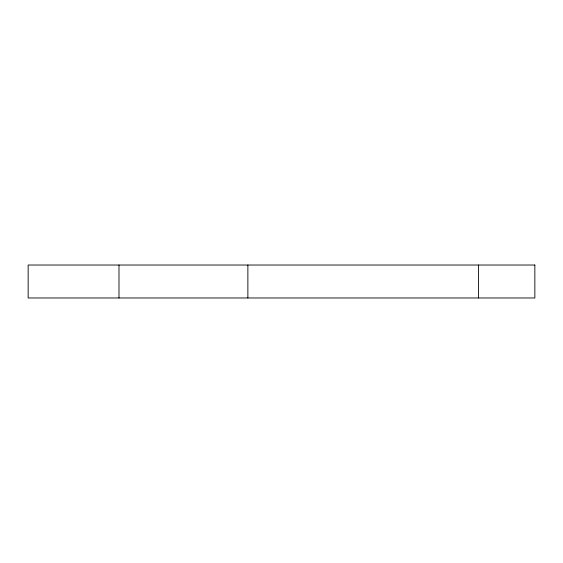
<?xml version="1.0" encoding="UTF-8"?>
<svg xmlns="http://www.w3.org/2000/svg" width="563" height="563" viewBox="0 0 563 563"><rect width="100%" height="100%" fill="white"/><g stroke="black" fill="none" stroke-linecap="round" stroke-linejoin="round"><path stroke-width="0.84" d="M478.585 265.025L478.585 297.975M247.875 265.025L247.875 297.975M118.99 265.025L118.99 297.975M534.85 265.025L28.15 265.025L28.15 297.975L534.85 297.975L534.85 265.025"/></g></svg>
